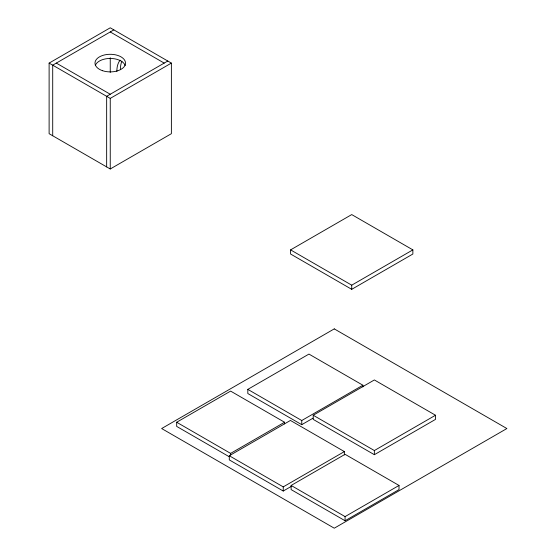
<?xml version="1.0" encoding="UTF-8"?>
<svg xmlns="http://www.w3.org/2000/svg" width="556" height="556" viewBox="0 0 556 556"><rect width="100%" height="100%" fill="white"/><g stroke="black" fill="none" stroke-linecap="round" stroke-linejoin="round"><path stroke-width="0.83" d="M49.116 63.099L110.248 27.8L171.38 63.099L171.38 133.69L110.248 168.982L49.116 133.69L49.116 63.099L110.248 98.391L171.38 63.099M113.848 29.878L52.709 65.17L52.709 135.768M167.787 61.021L106.655 96.313L106.655 166.911M290.593 249.88L351.726 214.581L412.865 249.88L412.865 254.029L351.726 289.328L290.593 254.029L290.593 249.88L351.726 285.172L412.865 249.88M229.121 456.678L176.676 426.403L176.676 422.247L230.615 391.104L284.561 422.247L284.561 423.908M312.945 418.216L301.755 424.673L247.816 393.53L247.816 389.374L308.948 354.082L362.894 385.225L362.894 386.886M176.676 422.247L230.615 453.39L284.561 422.247M291.441 486.305L283.24 491.038L229.294 459.895L229.294 455.739L290.434 420.447L344.373 451.59L344.373 454.912M247.816 389.374L301.755 420.517L362.894 385.225M313.223 415.242L374.362 379.95L435.494 415.242L435.494 419.398L374.362 454.697L313.223 419.398L313.223 415.242L374.362 450.541L435.494 415.242M229.294 455.739L283.24 486.882L344.373 451.59M291.129 485.451L345.074 454.308L399.02 485.451L399.02 489.6L345.074 520.743L291.129 489.6L291.129 485.451L345.074 516.593L399.02 485.451M110.248 31.949L164.194 63.099M56.309 63.099L110.248 94.242M374.362 450.541L374.362 454.697M351.726 285.172L351.726 289.328M345.074 516.593L345.074 520.743M301.755 420.517L301.755 424.673M283.24 486.882L283.24 491.038M230.615 453.39L230.615 455.051M110.248 57.734L110.248 72.412M110.248 98.391L110.248 168.982M95.284 65.532A15.255 8.806 0 0 1 110.248 58.443A15.255 8.806 0 0 1 125.211 65.532M120.464 69.368A28.787 16.617 60 0 1 121.889 61.167M116.871 71.439A28.787 16.617 60 0 1 120.117 60.201M334.267 328.881L161.65 428.544L334.267 528.2L506.884 428.544L334.267 328.881M102.617 70.723A15.255 8.806 0 0 0 125.503 63.099A15.255 8.806 0 0 0 102.617 55.468A15.255 8.806 0 0 0 102.617 70.723"/></g></svg>
